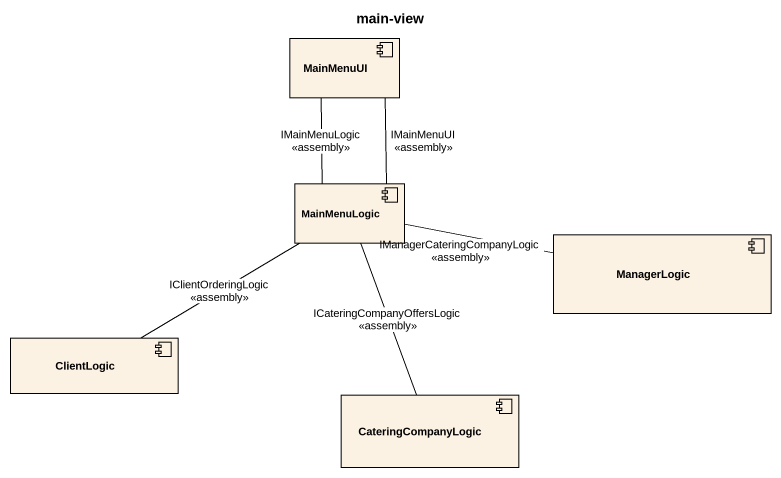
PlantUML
@startuml
title main-view
component MainMenuUI
component MainMenuLogic
component ManagerLogic
component ClientLogic
component CateringCompanyLogic
MainMenuUI -- MainMenuLogic : IMainMenuLogic\n<<assembly>>
MainMenuLogic -up- MainMenuUI : IMainMenuUI\n<<assembly>>
MainMenuLogic -right- ManagerLogic : IManagerCateringCompanyLogic\n<<assembly>>
MainMenuLogic -left- ClientLogic : IClientOrderingLogic\n<<assembly>>
MainMenuLogic -- CateringCompanyLogic : ICateringCompanyOffersLogic\n<<assembly>>
@enduml
